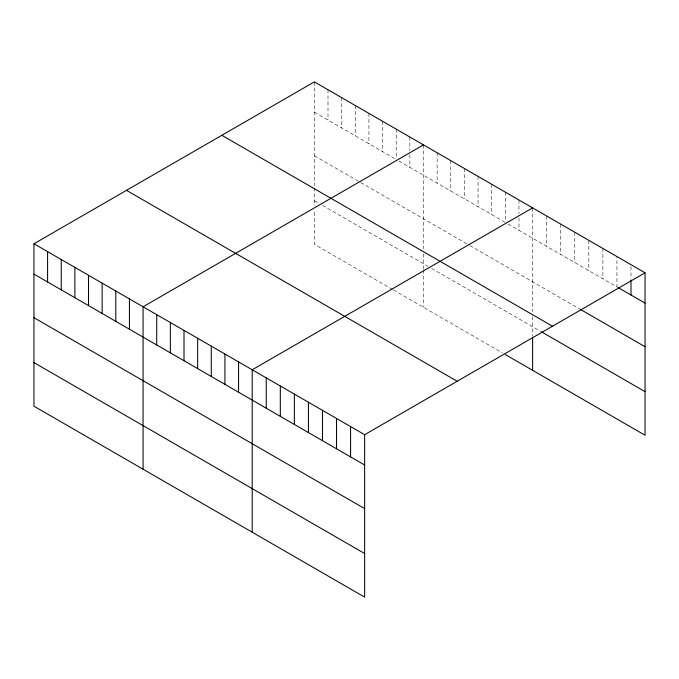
<?xml version="1.0" encoding="UTF-8"?>
<svg xmlns="http://www.w3.org/2000/svg" width="679" height="679" viewBox="0 0 679 679"><rect width="100%" height="100%" fill="white"/><g stroke="black" fill="none" stroke-linecap="round" stroke-linejoin="round"><path stroke-width="0.51" stroke-dasharray="3.4 2.55" d="M314.36 81.879L314.36 185.74M314.36 112.205L395.297 158.928M398.938 161.033L505.337 222.457M508.062 224.036L616.939 286.894L616.939 256.569M314.36 155.797L359.828 182.048M360.736 182.575L468.96 245.051M469.868 245.577L579.17 308.682M314.36 200.712L318.909 203.344M322.542 205.44L428.033 266.346M431.674 268.443L540.518 331.284M392.572 289.466L314.36 244.313L314.36 210.057M393.481 289.984L502.604 352.995M630.995 266.771L630.995 279.324M602.884 248.455L602.884 278.78M588.829 240.341L588.829 270.666M574.782 232.226L574.782 262.552M560.727 224.112L560.727 254.438M546.671 215.998L546.671 246.324M532.616 207.884L532.616 311.754M532.616 316.745L532.616 336.063M518.977 200.008L518.977 213.605M518.977 217.789L518.977 230.334M505.337 192.132L505.337 221.413M491.689 184.255L491.689 214.581M478.05 176.379L478.05 206.713M464.411 168.502L464.411 198.837M450.771 160.626L450.771 190.96M437.132 152.758L437.132 183.084M423.492 144.882L423.492 248.743M423.492 253.734L423.492 268.909M423.492 269.945L423.492 307.315M409.844 137.005L409.844 150.602M409.844 154.778L409.844 167.331M396.205 129.129L396.205 158.411M382.566 121.252L382.566 151.578M368.926 113.376L368.926 143.702M355.287 105.5L355.287 135.825M341.639 97.623L341.639 127.958M327.999 89.747L327.999 120.081M314.36 187.735L314.36 205.907"/><path stroke-width="1.02" d="M33.95 243.769L364.64 434.687L364.64 597.121L33.95 406.203L33.95 243.769L314.36 81.879L645.05 272.797L645.05 435.231L505.337 354.565M423.492 144.882L143.074 306.772L143.074 469.206M532.616 207.884L252.206 369.775L252.206 532.209M364.64 434.687L645.05 272.797M617.822 287.404L645.05 303.123M580.053 309.191L645.05 346.723M221.829 135.299L552.511 326.226M541.401 331.793L645.05 391.639M126.489 190.341L457.171 381.267M33.95 274.095L364.64 465.022M33.95 317.696L364.64 508.613M33.95 362.611L364.64 553.529M630.995 280.368L630.995 295.009M532.616 337.107L532.616 370.318M350.585 426.573L350.585 456.908M336.529 418.459L336.529 448.794M322.474 410.345L322.474 440.679M308.419 402.231L308.419 432.565M294.372 394.117L294.372 424.451M280.317 386.003L280.317 416.337M266.261 377.889L266.261 408.223M238.567 361.899L238.567 392.233M224.927 354.022L224.927 384.356M211.279 346.154L211.279 376.48M197.64 338.278L197.64 368.604M184.001 330.401L184.001 360.727M170.361 322.525L170.361 352.851M156.722 314.649L156.722 344.974M129.434 298.896L129.434 329.222M115.795 291.019L115.795 321.354M102.156 283.143L102.156 313.477M88.516 275.267L88.516 305.601M74.877 267.399L74.877 297.725M61.229 259.522L61.229 289.848M47.589 251.646L47.589 281.972"/></g></svg>
